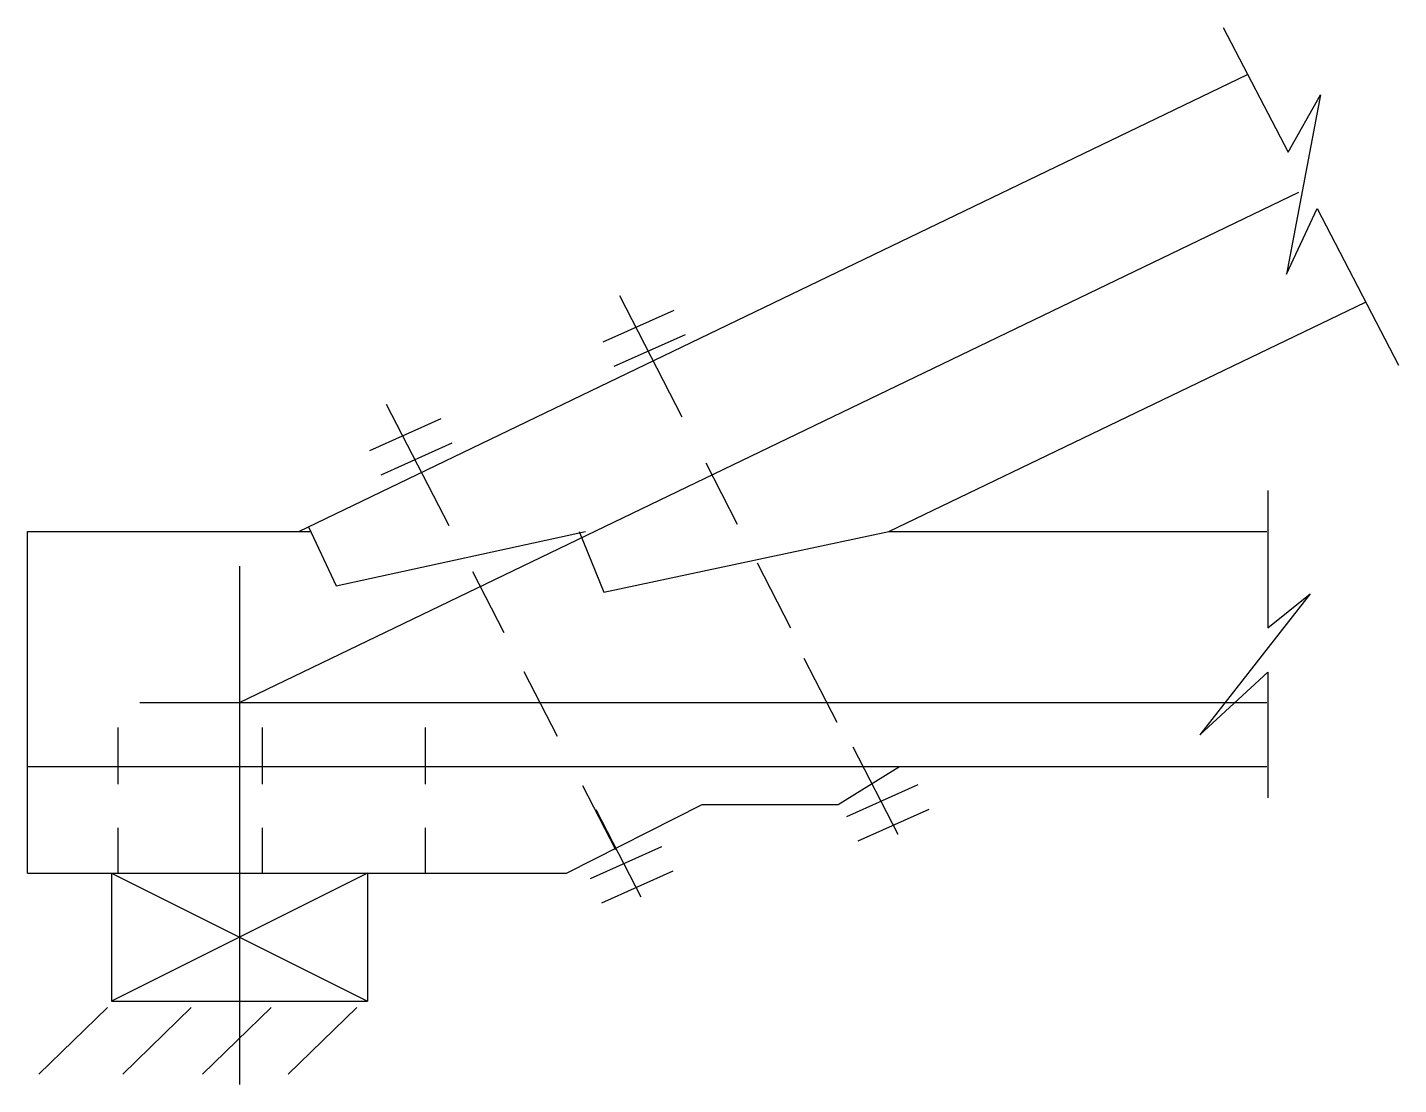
# Model space of a CAD drawing. Header units: metres. Extents: x -139713 to -136821, y -357034 to -354805.
import ezdxf

# ---------------------------------------------------------------- set-up
doc = ezdxf.new("R2010")
doc.units = ezdxf.units.M
for name, color, linetype in [('AXIS', 1, 'Continuous'), ('K', 2, 'Continuous'), ('STEEL', 1, 'Continuous'), ('TEXT', 3, 'Continuous')]:
    doc.layers.add(name, color=color, linetype=linetype)

msp = doc.modelspace()

# ---------------------------------------------------------------- linework, layer by layer
at = {"layer": 'AXIS'}
for p, q in [((-139265.6, -356228.07), (-137031.53, -355152.24)), ((-139265.6, -355940.75), (-139265.6, -357033.83)), ((-139475.25, -356228.07), (-137098.68, -356228.07))]:
    msp.add_line(p, q, dxfattribs=at)
at = {"layer": 'K'}
for p, q in [((-139140.33, -355868.07), (-137139.51, -354904.56)), ((-137895.72, -355868.07), (-136890.56, -355384.03)), ((-139712.6, -355868.07), (-139115.47, -355868.07)), ((-139712.6, -356588.07), (-139712.6, -355868.07)), ((-139120.09, -355858.33), (-139061.21, -355982.57)), ((-139061.21, -355982.57), (-138535.72, -355868.07)), ((-138549.19, -355868.07), (-138496.78, -355995.78)), ((-138548.09, -355870.77), (-138535.72, -355868.07)), ((-138496.78, -355995.78), (-137895.72, -355868.07)), ((-137895.72, -355868.07), (-137098.68, -355868.07)), ((-139712.6, -356363.07), (-137098.68, -356363.07)), ((-138003.06, -356443.14), (-137873.89, -356363.07)), ((-138575.77, -356588.07), (-138289.45, -356443.14)), ((-138289.45, -356443.14), (-138003.06, -356443.14)), ((-139712.6, -356588.07), (-138575.77, -356588.07)), ((-139535.6, -356588.07), (-139535.6, -356858.07)), ((-138995.6, -356588.07), (-138995.6, -356858.07)), ((-139535.6, -356858.07), (-138995.6, -356858.07))]:
    msp.add_line(p, q, dxfattribs=at)
at = {"layer": 'STEEL'}
for points in [[(-138463.97, -355370.48), (-138332.33, -355626.08)], [(-138498.82, -355468.11), (-138348.61, -355400.98)], [(-138475.1, -355519.45), (-138324.9, -355452.32)], [(-138955.78, -355599.34), (-138824.14, -355854.94)], [(-138990.63, -355696.97), (-138840.42, -355629.83)], [(-138966.91, -355748.31), (-138816.71, -355681.17)], [(-138282.2, -355723.42), (-138215.85, -355852.26)], [(-138173.8, -355933.89), (-138103.41, -356070.59)], [(-138774.01, -355952.27), (-138707.66, -356081.11)], [(-138075.18, -356134.73), (-138005.61, -356269.82)], [(-138665.62, -356162.75), (-138595.22, -356299.44)], [(-139521.96, -356280.91), (-139521.96, -356400.62)], [(-139217.82, -356280.91), (-139217.82, -356400.62)], [(-138873.74, -356280.91), (-138873.74, -356400.62)], [(-137971.79, -356321.56), (-137876.79, -356506.01)], [(-138541.87, -356403.02), (-138472.3, -356538.11)], [(-137984.6, -356468.7), (-137834.4, -356401.56)], [(-138513.83, -356453.62), (-138418.84, -356638.07)], [(-137960.88, -356520.03), (-137810.68, -356452.9)], [(-139521.96, -356492.7), (-139521.96, -356587.85)], [(-139217.82, -356492.7), (-139217.82, -356587.85)], [(-138873.74, -356492.7), (-138873.74, -356587.85)], [(-138524.88, -356599.27), (-138374.67, -356532.13)], [(-138501.16, -356650.61), (-138350.96, -356583.47)]]:
    msp.add_lwpolyline(points, dxfattribs=at)
at = {"layer": 'TEXT'}
for p, q in [((-137190.71, -354805.17), (-137054.05, -355068.37)), ((-136985.88, -354947.53), (-137057.12, -355325.68)), ((-137054.05, -355068.37), (-136985.88, -354947.53)), ((-137057.12, -355325.68), (-136992.56, -355186.79)), ((-136992.56, -355186.79), (-136821.12, -355516.98)), ((-137097.17, -355781.14), (-137097.17, -356071.2)), ((-137007.56, -355999.58), (-137240.54, -356296.8)), ((-137097.17, -356071.2), (-137007.56, -355999.58)), ((-137240.54, -356296.8), (-137097.17, -356164.31)), ((-137097.17, -356164.31), (-137097.17, -356429.3)), ((-139535.6, -356588.07), (-138995.6, -356858.07)), ((-138995.6, -356588.07), (-139535.6, -356858.07)), ((-139543.86, -356871.66), (-139688.41, -357012.07)), ((-139367.19, -356871.66), (-139511.74, -357012.07)), ((-139198.55, -356871.66), (-139343.1, -357012.07)), ((-139017.86, -356871.66), (-139162.41, -357012.07))]:
    msp.add_line(p, q, dxfattribs=at)

doc.saveas('drawing.dxf')
